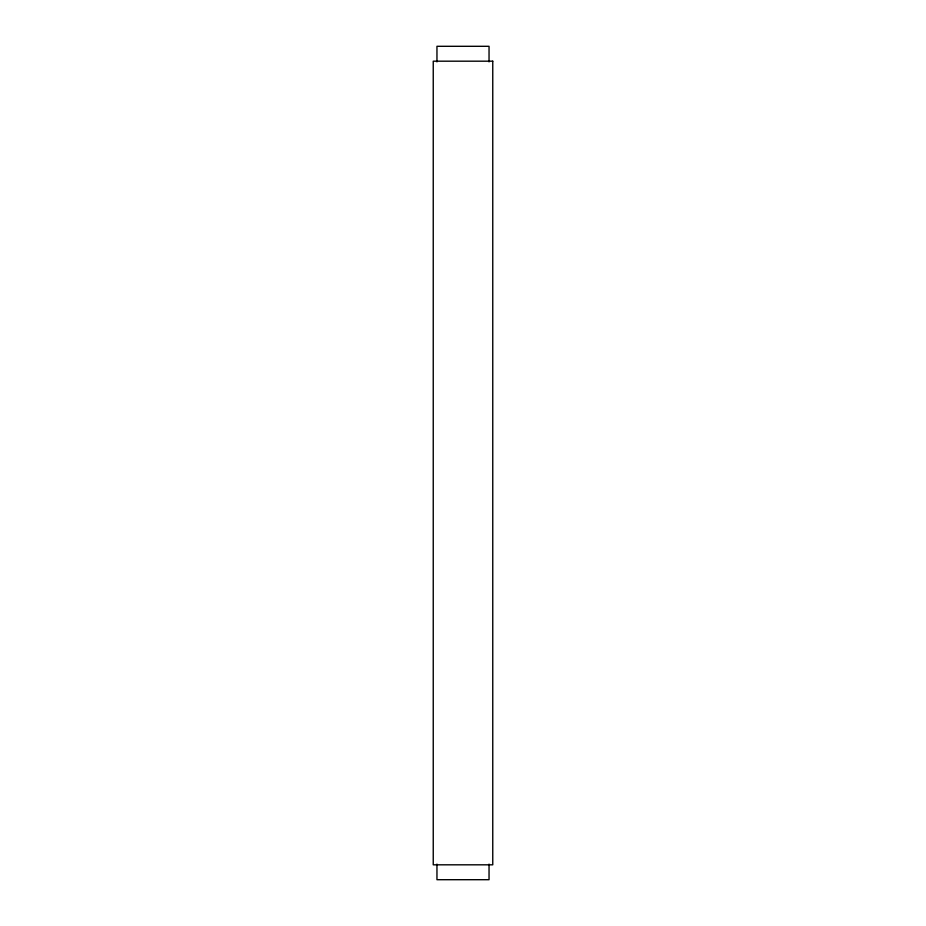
<?xml version="1.0" encoding="UTF-8"?>
<svg xmlns="http://www.w3.org/2000/svg" width="926" height="926" viewBox="0 0 926 926"><rect width="100%" height="100%" fill="white"/><g stroke="black" fill="none" stroke-linecap="round" stroke-linejoin="round"><path stroke-width="1.39" d="M489.044 61.892L489.044 46.3L436.956 46.3L436.956 61.892M489.044 864.108L489.044 879.7L436.956 879.7L436.956 864.108M492.759 61.185L433.241 61.185L433.241 864.815L492.759 864.815L492.759 61.185"/></g></svg>
